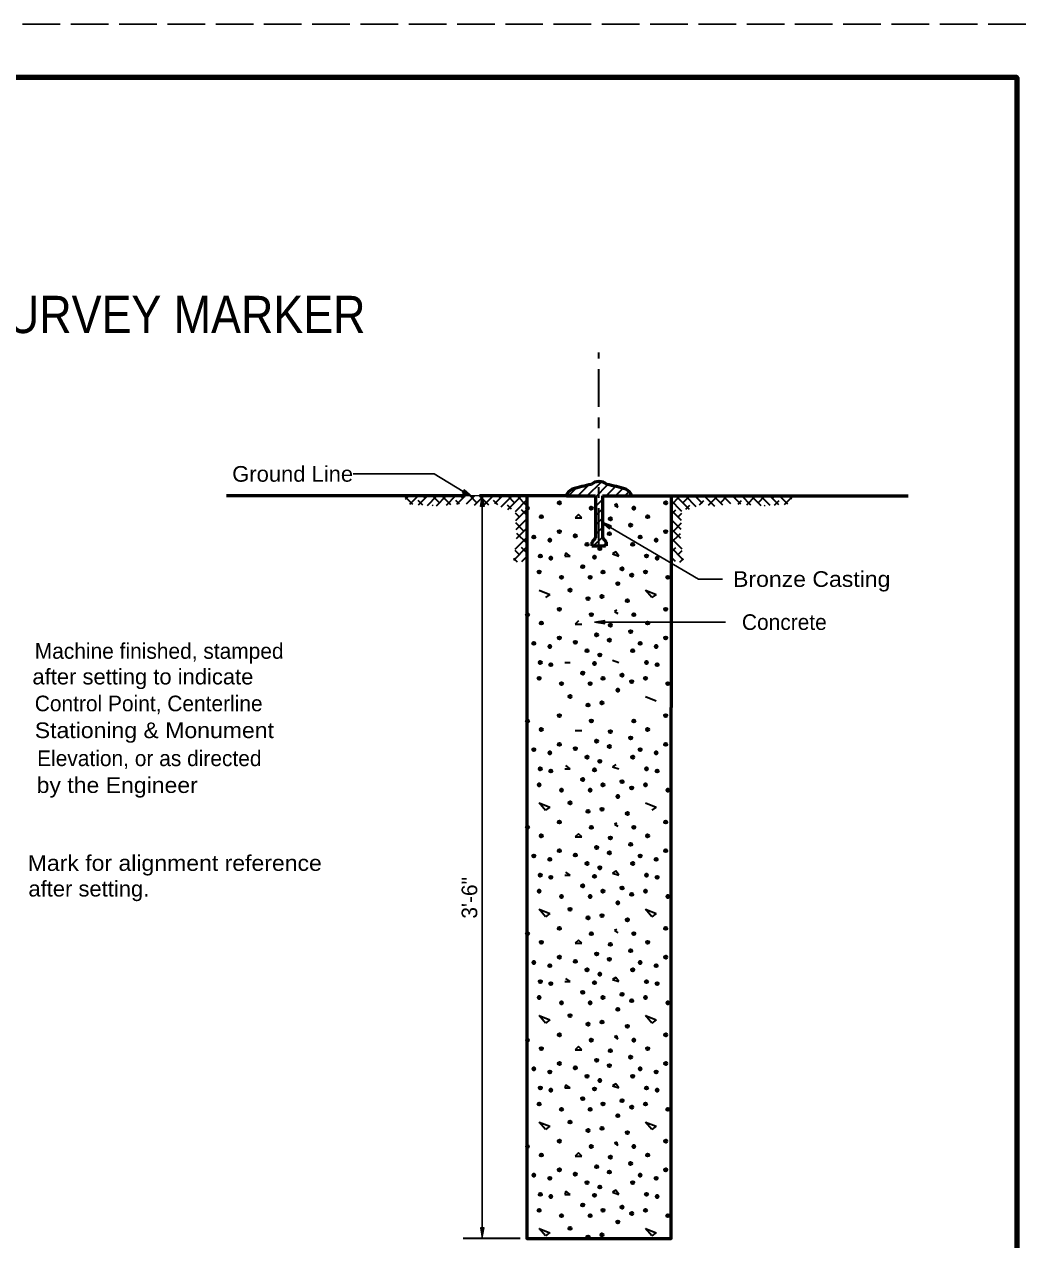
# Model space of a CAD drawing. Extents: x 36 to 71.4, y 0.7 to 22.7.
# Drawn here: x 61.81 to 71.23, y 11.26 to 22.68 of the extents above; entities that cross this region are included whole.
import ezdxf

# ---------------------------------------------------------------- set-up
doc = ezdxf.new("R2010")
doc.units = 0
doc.header["$LTSCALE"] = 0.059
doc.header["$PDMODE"] = 32
doc.header["$PDSIZE"] = 0.0295
doc.linetypes.add('LONG_DASH_SHORT_DASH', pattern=[9.9, 6, -1.2, 1.5, -1.2])
doc.linetypes.add('LONG_DASHED', pattern=[7.5, 6, -1.5])
for name, color, linetype, lineweight in [('1', 7, 'Continuous', 35), ('3', 7, 'Continuous', 35), ('4', 7, 'Continuous', 13), ('6', 7, 'LONG_DASH_SHORT_DASH', 35), ('8', 7, 'Continuous', 13)]:
    doc.layers.add(name, color=color, linetype=linetype, lineweight=lineweight)

msp = doc.modelspace()

# ---------------------------------------------------------------- hatches: boundary and pattern name
at = {"layer": '1'}
for points in [[(66.13167, 18.15058), (66.09833, 18.15058), (66.115, 18.2505), (66.115, 18.2505)], [(66.13167, 11.37133), (66.09833, 11.37133), (66.115, 11.27133), (66.115, 11.27133)]]:
    msp.add_hatch(color=256, dxfattribs=at).paths.add_polyline_path(points)
at = {"layer": '3'}
for points in [[(65.944, 18.3075), (65.92675, 18.279), (66.02092, 18.24142), (66.02092, 18.24142)], [(67.31317, 17.941), (67.33, 17.96975), (67.23542, 18.00608), (67.23542, 18.00608)], [(67.2695, 17.04792), (67.2695, 17.08117), (67.1695, 17.06458), (67.1695, 17.06458)]]:
    msp.add_hatch(color=256, dxfattribs=at).paths.add_polyline_path(points)

# ---------------------------------------------------------------- linework, layer by layer
at = {"layer": '1', "linetype": 'LONG_DASHED', "lineweight": 25}
msp.add_line((71.2265, 22.684), (36.0265, 22.684), dxfattribs=at)
at = {"layer": '1', "lineweight": 158}
msp.add_line((71.14317, 22.184), (38.64317, 22.184), dxfattribs=at)
at = {"layer": '1'}
for p, q in [((66.92583, 18.25067), (66.99925, 18.32408)), ((67.01425, 18.25067), (67.11833, 18.35467)), ((67.10267, 18.25067), (67.23542, 18.38342)), ((67.18092, 18.2405), (67.29775, 18.35733)), ((67.27942, 18.25067), (67.36892, 18.34017)), ((67.36783, 18.25067), (67.43833, 18.32117)), ((67.45617, 18.25067), (67.498, 18.2925)), ((65.39333, 18.22075), (65.42325, 18.25067)), ((65.46258, 18.17033), (65.39333, 18.23958)), ((65.43333, 18.17233), (65.51167, 18.25067)), ((65.55725, 18.164), (65.51325, 18.20808)), ((65.51617, 18.16675), (65.6, 18.25067)), ((65.57958, 18.23017), (65.55908, 18.25067)), ((65.599, 18.16125), (65.68842, 18.25067)), ((65.71217, 18.18592), (65.6475, 18.25067)), ((65.68342, 18.15725), (65.77683, 18.25067)), ((65.8185, 18.16792), (65.73583, 18.25067)), ((65.77942, 18.16483), (65.86517, 18.25067)), ((65.90042, 18.17442), (65.86683, 18.20808)), ((65.87542, 18.17242), (65.95358, 18.25067)), ((65.93308, 18.23017), (65.91258, 18.25067)), ((65.96767, 18.17633), (66.042, 18.25067)), ((66.06567, 18.18592), (66.001, 18.25067)), ((66.043, 18.16325), (66.13033, 18.25067)), ((66.17725, 18.16275), (66.08942, 18.25067)), ((66.11825, 18.15017), (66.21875, 18.25067)), ((66.26267, 18.16575), (66.22033, 18.20808)), ((66.23458, 18.17808), (66.30717, 18.25067)), ((66.28667, 18.23017), (66.26617, 18.25067)), ((66.29467, 18.14975), (66.3955, 18.25067)), ((66.41925, 18.18592), (66.35458, 18.25067)), ((66.35708, 18.12375), (66.48392, 18.25067)), ((66.42725, 18.10558), (66.53442, 18.21275)), ((66.53442, 18.15917), (66.44292, 18.25067)), ((67.18092, 18.15217), (67.24667, 18.21792)), ((67.3805, 18.17542), (67.3605, 18.16542)), ((67.3605, 18.16533), (67.3905, 18.14533)), ((67.39058, 18.14542), (67.38058, 18.17542)), ((67.88667, 18.15917), (67.97817, 18.25067)), ((67.99383, 18.10558), (67.88667, 18.21275)), ((68.064, 18.12375), (67.93717, 18.25067)), ((68.00183, 18.18592), (68.0665, 18.25067)), ((68.12642, 18.14975), (68.02558, 18.25067)), ((68.1865, 18.17808), (68.11392, 18.25067)), ((68.13442, 18.23017), (68.15492, 18.25067)), ((68.15842, 18.16575), (68.20075, 18.20808)), ((68.30283, 18.15017), (68.20233, 18.25067)), ((68.24383, 18.16275), (68.33167, 18.25067)), ((68.37808, 18.16325), (68.29075, 18.25067)), ((68.35542, 18.18592), (68.42008, 18.25067)), ((68.45342, 18.17633), (68.37908, 18.25067)), ((68.54567, 18.17242), (68.4675, 18.25067)), ((68.488, 18.23017), (68.5085, 18.25067)), ((68.52067, 18.17442), (68.55425, 18.20808)), ((68.64167, 18.16483), (68.55592, 18.25067)), ((68.60258, 18.16792), (68.68525, 18.25067)), ((68.73767, 18.15725), (68.64425, 18.25067)), ((68.70892, 18.18592), (68.77358, 18.25067)), ((68.82208, 18.16125), (68.73267, 18.25067)), ((68.90492, 18.16675), (68.82108, 18.25067)), ((68.8415, 18.23017), (68.862, 18.25067)), ((68.86383, 18.164), (68.90783, 18.20808)), ((68.98775, 18.17233), (68.90942, 18.25067)), ((68.9585, 18.17033), (69.02775, 18.23958)), ((69.02775, 18.22075), (68.99783, 18.25067)), ((65.652, 18.15775), (65.64583, 18.16383)), ((66.38992, 18.12692), (66.35292, 18.16383)), ((66.46342, 18.05333), (66.42783, 18.08892)), ((66.43042, 18.02033), (66.53442, 18.12442)), ((66.53442, 18.07075), (66.4855, 18.11967)), ((67.0205, 18.07533), (66.9905, 18.04533)), ((67.05058, 18.04533), (67.02058, 18.07533)), ((67.18092, 18.06375), (67.24667, 18.1295)), ((67.99067, 18.02033), (67.88667, 18.12442)), ((67.88667, 18.07075), (67.93558, 18.11967)), ((67.95767, 18.05333), (67.99325, 18.08892)), ((68.03117, 18.12692), (68.06817, 18.16383)), ((68.76908, 18.15775), (68.77525, 18.16383)), ((66.50767, 17.92083), (66.43125, 17.99717)), ((66.43358, 17.93508), (66.53442, 18.036)), ((66.43675, 17.84992), (66.53442, 17.94758)), ((66.53442, 17.98233), (66.52975, 17.98708)), ((66.99058, 18.04542), (67.05058, 18.04542)), ((67.18092, 17.97533), (67.24667, 18.04117)), ((67.18092, 17.887), (67.24667, 17.95275)), ((67.9875, 17.93508), (67.88667, 18.036)), ((67.88667, 17.98233), (67.89133, 17.98708)), ((67.98433, 17.84992), (67.88667, 17.94758)), ((67.91342, 17.92083), (67.98983, 17.99717)), ((66.42633, 17.75108), (66.53442, 17.85925)), ((66.53442, 17.80558), (66.44133, 17.89867)), ((67.1625, 17.78025), (67.24667, 17.86433)), ((67.88667, 17.80558), (67.97975, 17.89867)), ((67.99475, 17.75108), (67.88667, 17.85925)), ((66.41158, 17.648), (66.53442, 17.77083)), ((66.46342, 17.69983), (66.4245, 17.73875)), ((66.53442, 17.71717), (66.4855, 17.76608)), ((66.9005, 17.71533), (66.8905, 17.68533)), ((66.94058, 17.68533), (66.90058, 17.71533)), ((67.25092, 17.78025), (67.28025, 17.8095)), ((67.28025, 17.78025), (67.27375, 17.78025)), ((67.3705, 17.72542), (67.3405, 17.70542)), ((67.4005, 17.68542), (67.3705, 17.72542)), ((68.0095, 17.648), (67.88667, 17.77083)), ((67.88667, 17.71717), (67.93558, 17.76608)), ((67.95767, 17.69983), (67.99658, 17.73875)), ((66.44683, 17.62808), (66.4135, 17.66133)), ((66.48717, 17.63517), (66.53442, 17.68242)), ((66.89058, 17.68542), (66.94058, 17.68542)), ((67.34058, 17.70542), (67.40058, 17.68542)), ((67.93392, 17.63517), (67.88667, 17.68242)), ((67.89058, 17.68542), (67.89308, 17.68542)), ((67.97425, 17.62808), (68.00758, 17.66133)), ((66.6505, 17.36533), (66.7505, 17.32533)), ((66.7505, 17.32542), (66.7105, 17.29542)), ((67.6505, 17.36533), (67.7505, 17.32533)), ((67.7105, 17.29533), (67.6505, 17.36533)), ((67.7505, 17.32542), (67.7105, 17.29542)), ((67.3805, 17.17542), (67.3605, 17.16542)), ((67.3605, 17.16533), (67.3905, 17.14533)), ((67.0205, 17.07533), (66.9905, 17.04533)), ((66.99058, 17.04542), (67.05058, 17.04542)), ((66.89058, 16.68542), (66.94058, 16.68542)), ((67.34058, 16.70542), (67.40058, 16.68542)), ((67.89058, 16.68542), (67.89308, 16.68542)), ((67.6505, 16.36533), (67.7505, 16.32533)), ((66.99058, 16.04542), (67.05058, 16.04542)), ((66.89058, 15.68542), (66.94058, 15.68542)), ((66.94058, 15.68533), (66.90058, 15.71533)), ((67.3705, 15.72542), (67.3405, 15.70542)), ((67.34058, 15.70542), (67.40058, 15.68542)), ((67.89308, 15.69308), (67.8905, 15.68533)), ((67.89058, 15.68542), (67.89308, 15.68542)), ((66.6505, 15.36533), (66.7505, 15.32533)), ((66.7105, 15.29533), (66.6505, 15.36533)), ((66.7505, 15.32542), (66.7105, 15.29542)), ((67.6505, 15.36533), (67.7505, 15.32533)), ((67.7505, 15.32542), (67.7105, 15.29542)), ((67.3805, 15.17542), (67.3605, 15.16542)), ((67.3605, 15.16533), (67.3905, 15.14533)), ((67.0205, 15.07533), (66.9905, 15.04533)), ((66.99058, 15.04542), (67.05058, 15.04542)), ((67.05058, 15.04533), (67.02058, 15.07533)), ((66.89058, 14.68542), (66.94058, 14.68542)), ((66.94058, 14.68533), (66.90058, 14.71533)), ((67.3705, 14.72542), (67.3405, 14.70542)), ((67.34058, 14.70542), (67.40058, 14.68542)), ((67.4005, 14.68542), (67.3705, 14.72542)), ((67.89308, 14.69308), (67.8905, 14.68533)), ((67.89058, 14.68542), (67.89308, 14.68542)), ((66.6505, 14.36533), (66.7505, 14.32533)), ((66.7105, 14.29533), (66.6505, 14.36533)), ((66.7505, 14.32542), (66.7105, 14.29542)), ((67.6505, 14.36533), (67.7505, 14.32533)), ((67.7105, 14.29533), (67.6505, 14.36533)), ((67.7505, 14.32542), (67.7105, 14.29542)), ((67.3805, 14.17542), (67.3605, 14.16542)), ((67.0205, 14.07533), (66.9905, 14.04533)), ((67.05058, 14.04533), (67.02058, 14.07533)), ((67.3605, 14.16533), (67.3905, 14.14533)), ((66.99058, 14.04542), (67.05058, 14.04542)), ((66.94058, 13.68533), (66.90058, 13.71533)), ((67.3705, 13.72542), (67.3405, 13.70542)), ((67.4005, 13.68542), (67.3705, 13.72542)), ((66.89058, 13.68542), (66.94058, 13.68542)), ((67.34058, 13.70542), (67.40058, 13.68542)), ((67.89308, 13.69308), (67.8905, 13.68533)), ((67.89058, 13.68542), (67.89308, 13.68542)), ((66.6505, 13.36533), (66.7505, 13.32533)), ((66.7105, 13.29533), (66.6505, 13.36533)), ((66.7505, 13.32542), (66.7105, 13.29542)), ((67.6505, 13.36533), (67.7505, 13.32533)), ((67.7105, 13.29533), (67.6505, 13.36533)), ((67.7505, 13.32542), (67.7105, 13.29542)), ((67.3805, 13.17542), (67.3605, 13.16542)), ((67.3605, 13.16533), (67.3905, 13.14533)), ((67.39058, 13.14542), (67.38058, 13.17542)), ((67.0205, 13.07533), (66.9905, 13.04533)), ((66.99058, 13.04542), (67.05058, 13.04542)), ((67.05058, 13.04533), (67.02058, 13.07533)), ((66.9005, 12.71533), (66.8905, 12.68533)), ((66.89058, 12.68542), (66.94058, 12.68542)), ((66.94058, 12.68533), (66.90058, 12.71533)), ((67.3705, 12.72542), (67.3405, 12.70542)), ((67.34058, 12.70542), (67.40058, 12.68542)), ((67.40058, 12.68542), (67.37058, 12.72542)), ((67.89308, 12.69308), (67.8905, 12.68533)), ((67.89308, 12.69308), (67.8905, 12.68533)), ((67.89058, 12.68542), (67.89308, 12.68542)), ((66.6505, 12.36533), (66.7505, 12.32533)), ((66.7105, 12.29533), (66.6505, 12.36533)), ((67.6505, 12.36533), (67.7505, 12.32533)), ((67.7105, 12.29533), (67.6505, 12.36533)), ((66.75058, 12.32542), (66.71058, 12.29542)), ((67.75058, 12.32542), (67.71058, 12.29542)), ((67.3805, 12.17542), (67.3605, 12.16542)), ((67.3605, 12.16533), (67.3905, 12.14533)), ((67.39058, 12.14542), (67.38058, 12.17542)), ((67.0205, 12.07533), (66.9905, 12.04533)), ((66.99058, 12.04542), (67.05058, 12.04542)), ((67.05058, 12.04533), (67.02058, 12.07533)), ((66.9005, 11.71533), (66.8905, 11.68533)), ((66.89058, 11.68542), (66.94058, 11.68542)), ((66.94058, 11.68533), (66.90058, 11.71533)), ((67.3705, 11.72542), (67.3405, 11.70542)), ((67.34058, 11.70542), (67.40058, 11.68542)), ((67.40058, 11.68542), (67.37058, 11.72542)), ((67.89308, 11.69308), (67.8905, 11.68533)), ((67.89058, 11.68542), (67.89308, 11.68542)), ((66.6505, 11.36533), (66.7505, 11.32533)), ((66.7105, 11.29533), (66.6505, 11.36533)), ((66.75058, 11.32542), (66.71058, 11.29542)), ((67.6505, 11.36533), (67.7505, 11.32533)), ((67.7105, 11.29533), (67.6505, 11.36533)), ((67.75058, 11.32542), (67.71058, 11.29542)), ((66.47183, 11.27133), (65.935, 11.27133))]:
    msp.add_line(p, q, dxfattribs=at)
at = {"layer": '1', "lineweight": 53}
for p, q in [((64.98792, 18.25067), (63.70917, 18.25067)), ((65.95358, 18.25067), (64.98792, 18.25067)), ((66.90683, 18.25067), (66.089, 18.25067)), ((66.53442, 18.25067), (66.53442, 17.40067)), ((66.90683, 18.25067), (67.18083, 18.25067)), ((67.18083, 18.25067), (67.18083, 17.97408)), ((67.24667, 18.25067), (67.52067, 18.25067)), ((67.24667, 18.25067), (67.24667, 17.97408)), ((67.52067, 18.25067), (68.42967, 18.25067)), ((67.89308, 18.25067), (67.89308, 17.39092)), ((68.42967, 18.25067), (69.455, 18.25067)), ((69.455, 18.25067), (70.12075, 18.25067)), ((67.18083, 17.97408), (67.18083, 17.85683)), ((67.24667, 17.97408), (67.24667, 17.85683)), ((67.18083, 17.85683), (67.14733, 17.81633)), ((67.24667, 17.85683), (67.28025, 17.81633)), ((67.14733, 17.81633), (67.14733, 17.78025)), ((67.14733, 17.78025), (67.27375, 17.78025)), ((67.28025, 17.81633), (67.28025, 17.78025)), ((66.53442, 17.40067), (66.53442, 16.27317)), ((67.89308, 17.39092), (67.89308, 16.26342))]:
    msp.add_line(p, q, dxfattribs=at)
at = {"layer": '1', "lineweight": 13}
for p, q in [((66.089, 18.25067), (65.89075, 18.25067)), ((66.47183, 18.25058), (65.935, 18.25058)), ((68.42967, 18.25067), (68.68633, 18.25067))]:
    msp.add_line(p, q, dxfattribs=at)
at = {"layer": '1', "lineweight": 25}
msp.add_line((66.115, 11.37133), (66.115, 18.15058), dxfattribs=at)
at = {"layer": '1', "lineweight": 158}
msp.add_lwpolyline([(71.14317, 22.184), (71.14317, 1.184), (38.64317, 1.184)], dxfattribs=at)
at = {"layer": '1', "lineweight": 13}
for points in [[(66.13167, 18.15058), (66.09833, 18.15058), (66.115, 18.2505), (66.115, 18.2505)], [(66.13167, 11.37133), (66.09833, 11.37133), (66.115, 11.27133), (66.115, 11.27133)]]:
    msp.add_lwpolyline(points, close=True, dxfattribs=at)
at = {"layer": '1', "lineweight": 53}
msp.add_lwpolyline([(66.53442, 16.27317), (66.53442, 11.27142), (67.89308, 11.27142), (67.89308, 16.26342)], dxfattribs=at)
for centre, radius, start, end in [((66.99033, 18.23242), 0.08547, 109.19815, 167.70196), ((67.63892, 16.08617), 2.32754, 102.37608, 106.90121), ((67.21375, 18.26733), 0.11811, 51.37615, 128.62384), ((66.78867, 16.08617), 2.32754, 73.09879, 77.62392), ((67.43717, 18.23242), 0.08547, 12.29803, 70.80184)]:
    msp.add_arc(centre, radius, start, end, dxfattribs=at)
at = {"layer": '1'}
for p in [(71.14317, 22.184), (66.84058, 18.18542), (67.8405, 18.18542), (66.54058, 18.13542), (66.67058, 18.05542), (67.14058, 18.13542), (67.54058, 18.13542), (67.67058, 18.05542), (67.32058, 18.03542), (67.51058, 17.97542), (66.60058, 17.86542), (66.75058, 17.83533), (66.84058, 17.91542), (66.99058, 17.87542), (67.31058, 17.89542), (67.60058, 17.86542), (67.75058, 17.83533), (67.8405, 17.91542), (67.10058, 17.79542), (67.22058, 17.75542), (67.53058, 17.79542), (66.66058, 17.68542), (66.76058, 17.66542), (67.06058, 17.58533), (67.17058, 17.67533), (67.6605, 17.68542), (67.76058, 17.66542), (66.65058, 17.53542), (66.86058, 17.48542), (67.13058, 17.48542), (67.25058, 17.53542), (67.43058, 17.56542), (67.52058, 17.50542), (67.65058, 17.53542), (67.86058, 17.48542), (66.94058, 17.36542), (67.39058, 17.42533), (67.11058, 17.28542), (67.24058, 17.30542), (67.4805, 17.26542), (66.54058, 17.13542), (66.84058, 17.18542), (67.14058, 17.13542), (67.54058, 17.13542), (67.8405, 17.18542), (66.67058, 17.05542), (67.32058, 17.03542), (67.67058, 17.05542), (66.84058, 16.91542), (67.19058, 16.94542), (67.31058, 16.89542), (67.51058, 16.97542), (67.8405, 16.91542), (66.60058, 16.86542), (66.75058, 16.83533), (66.99058, 16.87542), (67.10058, 16.79542), (67.53058, 16.79542), (67.60058, 16.86542), (67.75058, 16.83533), (66.66058, 16.68542), (66.76058, 16.66542), (67.17058, 16.67533), (67.22058, 16.75542), (67.6605, 16.68542), (67.76058, 16.66542), (67.06058, 16.58533), (67.43058, 16.56542), (66.65058, 16.53542), (66.86058, 16.48542), (67.13058, 16.48542), (67.25058, 16.53542), (67.52058, 16.50542), (67.65058, 16.53542), (67.86058, 16.48542), (66.94058, 16.36542), (67.39058, 16.42533), (67.11058, 16.28542), (67.24058, 16.30542), (66.54058, 16.13542), (66.84058, 16.18542), (67.14058, 16.13542), (67.54058, 16.13542), (67.8405, 16.18542), (66.67058, 16.05542), (67.32058, 16.03542), (67.67058, 16.05542), (66.84058, 15.91542), (66.99058, 15.87542), (67.19058, 15.94542), (67.31058, 15.89542), (67.51058, 15.97542), (67.8405, 15.91542), (66.60058, 15.86542), (66.75058, 15.83542), (67.10058, 15.79542), (67.22058, 15.75542), (67.53058, 15.79542), (67.60058, 15.86542), (67.75058, 15.83542), (66.66058, 15.68542), (66.76058, 15.66542), (67.17058, 15.67542), (67.6605, 15.68542), (67.76058, 15.66542), (66.65058, 15.53542), (67.06058, 15.58542), (67.25058, 15.53542), (67.43058, 15.56542), (67.65058, 15.53542), (66.86058, 15.48542), (67.13058, 15.48542), (67.39058, 15.42542), (67.52058, 15.50542), (67.86058, 15.48542), (66.94058, 15.36542), (67.24058, 15.30542), (66.84058, 15.18542), (67.11058, 15.28542), (67.4805, 15.26542), (67.8405, 15.18542), (66.54058, 15.13542), (67.14058, 15.13542), (67.54058, 15.13542), (66.67058, 15.05542), (67.32058, 15.03542), (67.51058, 14.97542), (67.67058, 15.05542), (66.60058, 14.86542), (66.84058, 14.91542), (66.99058, 14.87542), (67.19058, 14.94542), (67.31058, 14.89542), (67.60058, 14.86542), (67.8405, 14.91542), (66.75058, 14.83542), (67.10058, 14.79542), (67.22058, 14.75542), (67.53058, 14.79542), (67.75058, 14.83542), (66.66058, 14.68542), (66.76058, 14.66542), (67.17058, 14.67542), (67.6605, 14.68542), (67.76058, 14.66542), (66.65058, 14.53542), (67.06058, 14.58542), (67.25058, 14.53542), (67.43058, 14.56542), (67.52058, 14.50542), (67.65058, 14.53542), (66.86058, 14.48542), (67.13058, 14.48542), (67.39058, 14.42542), (67.86058, 14.48542), (66.94058, 14.36542), (67.11058, 14.28542), (67.24058, 14.30542), (66.84058, 14.18542), (67.4805, 14.26542), (67.8405, 14.18542), (66.54058, 14.13542), (66.67058, 14.05542), (67.14058, 14.13542), (67.54058, 14.13542), (67.67058, 14.05542), (67.19058, 13.94542), (67.32058, 14.03542), (67.51058, 13.97542), (66.60058, 13.86542), (66.75058, 13.83542), (66.84058, 13.91542), (66.99058, 13.87542), (67.31058, 13.89542), (67.60058, 13.86542), (67.75058, 13.83542), (67.8405, 13.91542), (67.10058, 13.79542), (67.22058, 13.75542), (67.53058, 13.79542), (66.66058, 13.68542), (66.76058, 13.66542), (67.06058, 13.58542), (67.17058, 13.67542), (67.6605, 13.68542), (67.76058, 13.66542), (66.65058, 13.53542), (66.86058, 13.48542), (67.13058, 13.48542), (67.25058, 13.53542), (67.43058, 13.56542), (67.52058, 13.50542), (67.65058, 13.53542), (67.86058, 13.48542), (66.94058, 13.36542), (67.39058, 13.42542), (67.11058, 13.28542), (67.24058, 13.30542), (67.4805, 13.26542), (66.54058, 13.13542), (66.84058, 13.18542), (67.14058, 13.13542), (67.54058, 13.13542), (67.8405, 13.18542), (66.67058, 13.05542), (67.32058, 13.03542), (67.67058, 13.05542), (66.84058, 12.91542), (67.19058, 12.94542), (67.31058, 12.89542), (67.51058, 12.97542), (67.8405, 12.91542), (66.60058, 12.86542), (66.75058, 12.83542), (66.99058, 12.87542), (67.10058, 12.79542), (67.53058, 12.79542), (67.60058, 12.86542), (67.75058, 12.83542), (66.66058, 12.68542), (67.17058, 12.67542), (67.22058, 12.75542), (67.6605, 12.68542), (66.76058, 12.66542), (67.06058, 12.58542), (67.43058, 12.56542), (67.76058, 12.66542), (66.65058, 12.53542), (66.86058, 12.48542), (67.13058, 12.48542), (67.25058, 12.53542), (67.52058, 12.50542), (67.65058, 12.53542), (67.86058, 12.48542), (66.94058, 12.36542), (67.39058, 12.42542), (67.11058, 12.28542), (67.24058, 12.30542), (67.4805, 12.26542), (66.54058, 12.13542), (66.84058, 12.18542), (67.14058, 12.13542), (67.54058, 12.13542), (67.8405, 12.18542), (66.67058, 12.05542), (67.32058, 12.03542), (67.67058, 12.05542), (66.84058, 11.91542), (66.99058, 11.87542), (67.19058, 11.94542), (67.31058, 11.89542), (67.51058, 11.97542), (67.8405, 11.91542), (66.60058, 11.86542), (66.75058, 11.83542), (67.10058, 11.79542), (67.22058, 11.75542), (67.53058, 11.79542), (67.60058, 11.86542), (67.75058, 11.83542), (66.66058, 11.68542), (66.76058, 11.66542), (67.17058, 11.67542), (67.6605, 11.68542), (67.76058, 11.66542), (66.65058, 11.53542), (67.06058, 11.58542), (67.25058, 11.53542), (67.43058, 11.56542), (67.65058, 11.53542), (66.86058, 11.48542), (67.13058, 11.48542), (67.39058, 11.42542), (67.52058, 11.50542), (67.86058, 11.48542), (66.94058, 11.36542), (67.24058, 11.30542), (67.11058, 11.28542)]:
    msp.add_point(p, dxfattribs=at)
at = {"layer": '3', "lineweight": 25}
msp.add_line((67.2695, 17.06458), (68.40283, 17.06458), dxfattribs=at)
for points in [[(65.93533, 18.29325), (65.66317, 18.458), (64.90058, 18.458)], [(67.32158, 17.95542), (68.14858, 17.46942), (68.37458, 17.46942)]]:
    msp.add_lwpolyline(points, dxfattribs=at)
at = {"layer": '3', "lineweight": 13}
for points in [[(65.944, 18.3075), (65.92675, 18.279), (66.02092, 18.24142), (66.02092, 18.24142)], [(67.31317, 17.941), (67.33, 17.96975), (67.23542, 18.00608), (67.23542, 18.00608)], [(67.2695, 17.04792), (67.2695, 17.08117), (67.1695, 17.06458), (67.1695, 17.06458)]]:
    msp.add_lwpolyline(points, close=True, dxfattribs=at)
at = {"layer": '4'}
msp.add_line((65.41192, 18.25067), (65.49367, 18.25067), dxfattribs=at)
at = {"layer": '6'}
msp.add_line((67.21058, 17.78025), (67.21058, 19.59908), dxfattribs=at)
at = {"layer": '8'}
for p, q in [((66.115, 18.25058), (66.11508, 18.25058)), ((66.53433, 18.25058), (66.53442, 18.25058)), ((66.53433, 11.27142), (66.53442, 11.27142)), ((66.53433, 11.27133), (66.53442, 11.27133)), ((67.89308, 11.27142), (67.89317, 11.27142))]:
    msp.add_line(p, q, dxfattribs=at)

# ---------------------------------------------------------------- texts
at = {"layer": '1'}
msp.add_text('3\'-6"', height=0.1471, rotation=90, dxfattribs=at).set_placement((66.06825, 14.277))
at = {"layer": '3'}
for s, height, width, p in [('SURVEY MARKER', 0.3502, 0.9, (61.36358, 19.78167)), ('Ground Line', 0.1471, 1.05, (63.76367, 18.38442)), ('Bronze Casting', 0.1471, 1.1, (68.4745, 17.39583)), ('after setting to indicate', 0.1471, 1.05, (61.88467, 16.47875)), ('Stationing & Monument', 0.1471, 1.1, (61.90675, 15.97425)), ('by the Engineer', 0.1471, 1.1, (61.92417, 15.45875)), ('Mark for alignment reference', 0.1471, 1.1, (61.84033, 14.72642)), ('after setting.', 0.1471, 1.05, (61.84683, 14.48533))]:
    msp.add_text(s, height=height, dxfattribs=dict(at, width=width)).set_placement(p)
for s, p in [(' Concrete', (68.50275, 16.991)), ('Machine finished, stamped', (61.90667, 16.71983)), ('Control Point, Centerline', (61.90667, 16.22642)), ('Elevation, or as directed', (61.92883, 15.711))]:
    msp.add_text(s, height=0.1471, dxfattribs=at).set_placement(p)

doc.saveas('drawing.dxf')
